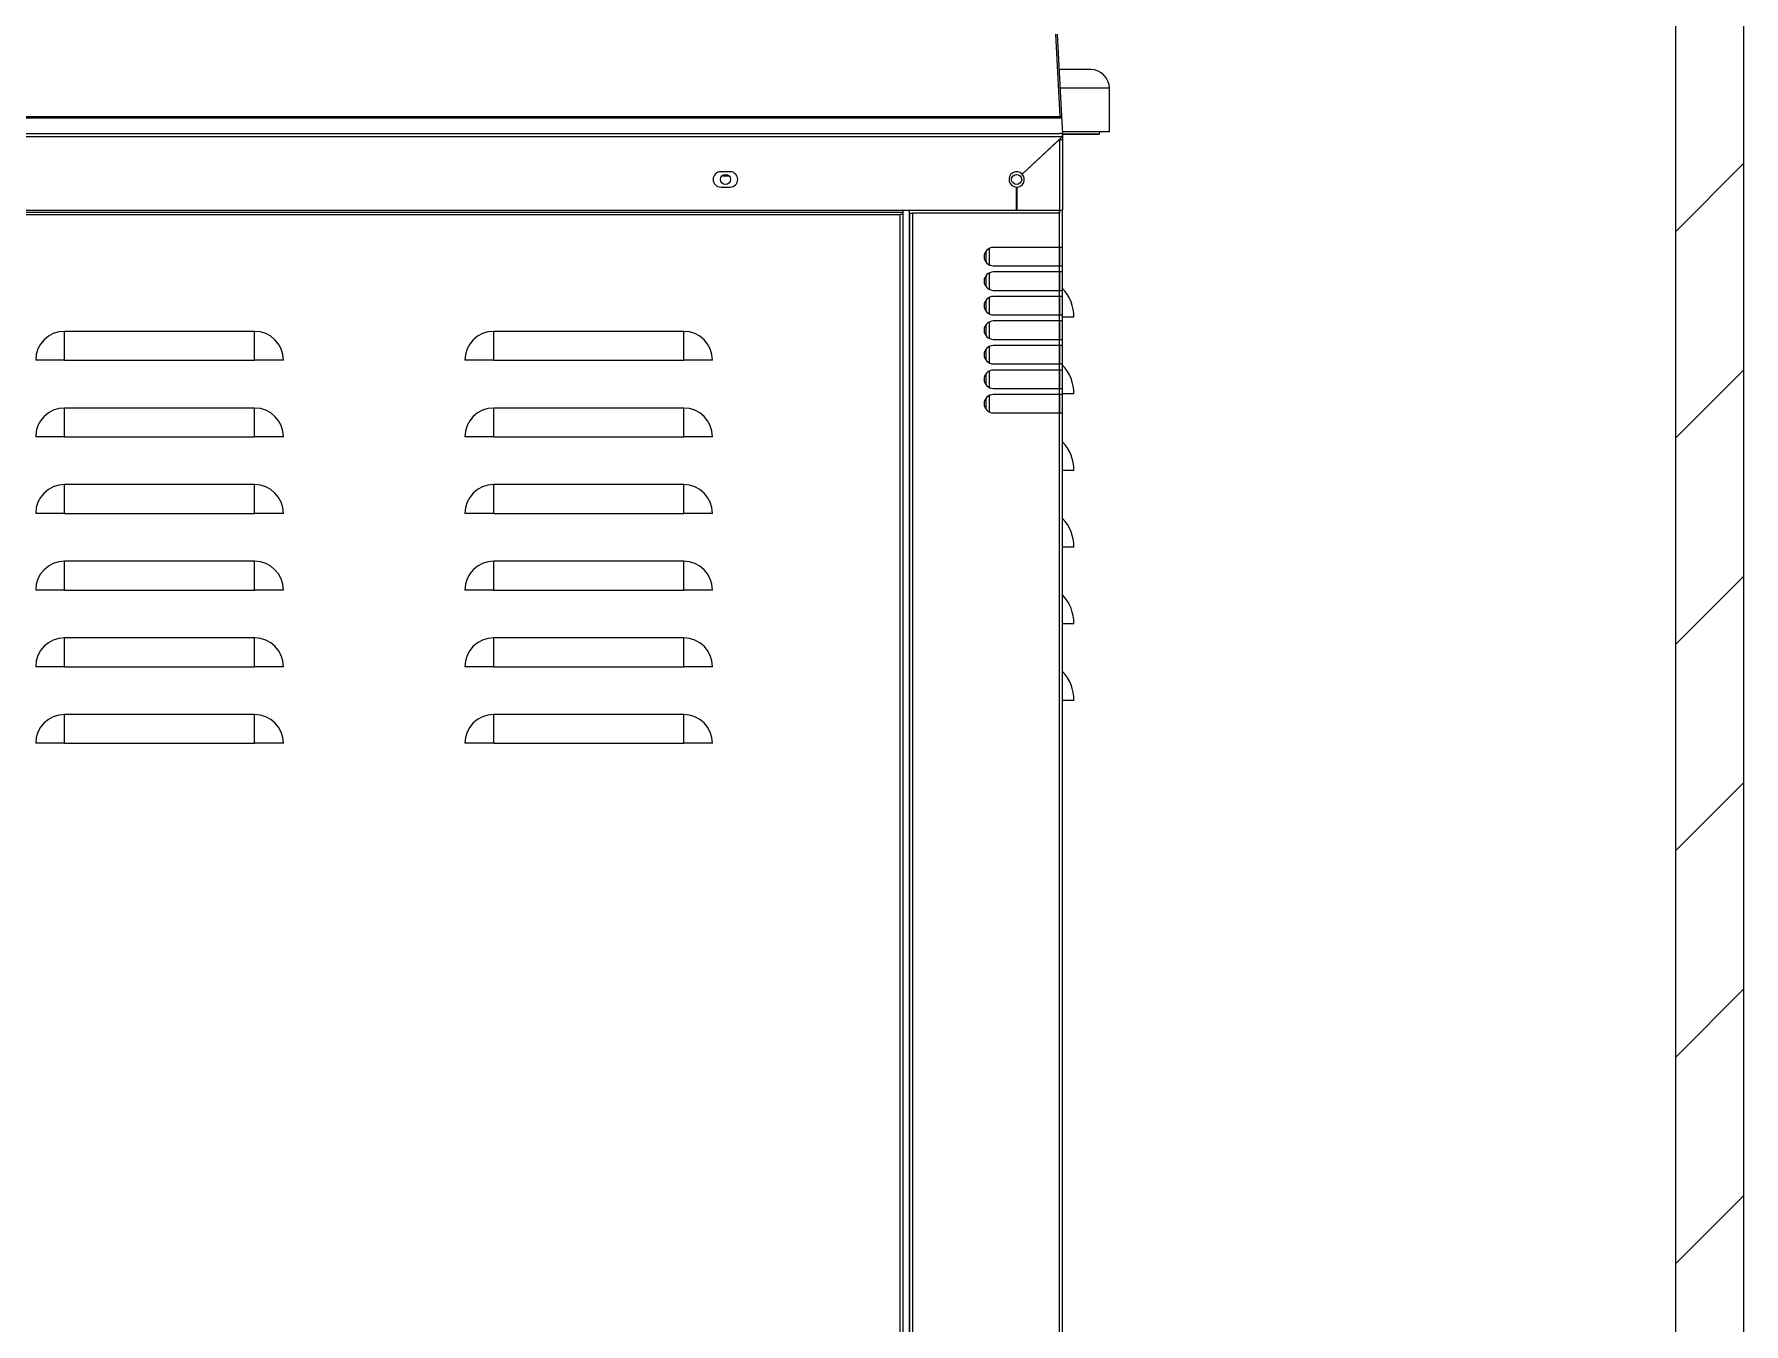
# Model space of a CAD drawing. Header units: millimetres. Extents: x 0 to 5860, y 0 to 4120.
# Drawn here: x 4159 to 4716, y 1724 to 2145 of the extents above; entities that cross this region are included whole.
import ezdxf

# ---------------------------------------------------------------- set-up
doc = ezdxf.new("R2010")
doc.units = ezdxf.units.MM
doc.layers.get('0').update_dxf_attribs({"lineweight": 15})
doc.layers.add('D', color=3, linetype='Continuous', lineweight=13)
doc.layers.add('S', color=4, linetype='Continuous', lineweight=15)

msp = doc.modelspace()

# ---------------------------------------------------------------- hatches: boundary and pattern name
at = {"layer": 'D'}
h = msp.add_hatch(dxfattribs=at)
h.set_pattern_fill('ANSI31', color=2, scale=15, style=0)
h.set_pattern_definition([(45, (335.77, 4254.87), (-33.67596, 33.67596), [])])
h.paths.add_polyline_path([(4044.229, 2523.815), (4044.229, 2501.595), (4694.225, 2501.595), (4694.225, 1239.646), (4044.229, 1239.646), (4044.229, 1217.424), (4716.447, 1217.424), (4716.447, 2523.815)])

# ---------------------------------------------------------------- linework, layer by layer
at = {"color": 7, "linetype": 'Continuous', "lineweight": 15}
for p, q in [((4493.39, 2117.679), (4491.983, 2144.525)), ((4492.482, 2144.525), (4493.889, 2117.68)), ((4503.398, 2132.971), (4493.087, 2132.971)), ((4509.498, 2112.641), (4509.498, 2126.871)), ((4115.652, 2117.673), (4493.384, 2117.673)), ((4493.384, 2117.146), (4115.652, 2117.146)), ((4493.384, 2117.673), (4493.39, 2117.679)), ((4493.384, 2117.146), (4493.384, 2117.673)), ((4493.889, 2117.679), (4494.179, 2112.146)), ((4044.24, 2111.136), (4494.218, 2111.136)), ((4045.239, 2112.146), (4493.219, 2112.146)), ((4481.056, 2098.852), (4494.218, 2111.136)), ((4493.219, 2110.19), (4481.063, 2098.845)), ((4492.026, 2109.09), (4492.026, 2109.077)), ((4492.029, 2109.079), (4492.029, 2109.093)), ((4493.029, 2110.013), (4493.029, 2110.026)), ((4494.229, 2112.146), (4493.219, 2112.146)), ((4493.219, 2110.19), (4493.219, 2087.146)), ((4493.229, 2110.213), (4493.229, 2110.199)), ((4493.229, 2110.199), (4494.229, 2110.199)), ((4509.498, 2112.641), (4494.153, 2112.641)), ((4494.229, 2111.146), (4494.229, 2112.146)), ((4494.229, 2111.955), (4506.164, 2111.955)), ((4494.229, 2111.136), (4494.229, 2110.199)), ((4494.229, 2110.199), (4494.229, 2087.146)), ((4506.263, 2112.04), (4506.355, 2112.641)), ((4385.729, 2099.646), (4382.729, 2099.646)), ((4382.729, 2094.646), (4385.729, 2094.646)), ((4479.229, 2087.146), (4479.229, 2094.646)), ((4479.239, 2094.646), (4479.239, 2087.146)), ((4059.229, 2087.146), (4479.229, 2087.146)), ((4096.229, 2087.143), (4442.229, 2087.143)), ((4096.229, 2086.442), (4442.229, 2086.442)), ((4442.229, 2087.143), (4442.229, 2087.146)), ((4442.229, 2086.442), (4442.229, 2087.143)), ((4442.229, 2085.728), (4442.229, 2086.442)), ((4444.229, 2086.136), (4444.229, 2087.146)), ((4444.229, 2086.136), (4444.229, 1316.146)), ((4444.229, 2086.136), (4445.239, 2086.136)), ((4445.239, 2086.136), (4445.239, 1317.156)), ((4493.219, 2086.136), (4445.239, 2086.136)), ((4479.229, 2087.146), (4479.239, 2087.146)), ((4479.239, 2087.146), (4493.219, 2087.146)), ((4493.219, 2086.136), (4493.219, 2087.146)), ((4493.219, 2087.146), (4494.229, 2087.146)), ((4493.219, 2074.946), (4493.219, 2086.136)), ((4494.229, 2086.136), (4494.229, 2087.146)), ((4494.229, 2074.946), (4494.229, 2086.136)), ((4097.239, 2085.728), (4441.219, 2085.728)), ((4441.219, 1317.156), (4441.219, 2085.728)), ((4442.229, 2085.728), (4441.219, 2085.728)), ((4442.229, 1317.149), (4442.229, 2085.728)), ((4493.219, 2074.946), (4471.619, 2074.946)), ((4494.229, 2074.946), (4493.219, 2074.946)), ((4493.229, 2068.946), (4493.229, 2074.946)), ((4494.229, 2068.946), (4494.229, 2074.946)), ((4469.229, 2073.759), (4469.229, 2070.134)), ((4469.229, 2065.759), (4469.229, 2062.134)), ((4471.619, 2068.946), (4493.219, 2068.946)), ((4493.219, 2066.946), (4471.619, 2066.946)), ((4493.219, 2066.946), (4493.219, 2068.946)), ((4493.219, 2068.946), (4494.229, 2068.946)), ((4494.229, 2066.946), (4493.219, 2066.946)), ((4493.229, 2060.946), (4493.229, 2066.946)), ((4494.229, 2066.946), (4494.229, 2068.946)), ((4494.229, 2060.946), (4494.229, 2066.946)), ((4471.619, 2060.946), (4493.219, 2060.946)), ((4493.219, 2058.946), (4471.619, 2058.946)), ((4493.219, 2058.946), (4493.219, 2060.946)), ((4493.219, 2060.946), (4494.229, 2060.946)), ((4494.229, 2058.946), (4493.219, 2058.946)), ((4493.229, 2052.946), (4493.229, 2058.946)), ((4494.229, 2058.946), (4494.229, 2060.946)), ((4494.229, 2052.946), (4494.229, 2058.946)), ((4469.229, 2057.759), (4469.229, 2054.134)), ((4471.619, 2052.946), (4493.219, 2052.946)), ((4493.219, 2050.946), (4493.219, 2052.946)), ((4493.219, 2052.946), (4494.229, 2052.946)), ((4494.229, 2050.946), (4494.229, 2052.946)), ((4168.631, 2038.146), (4168.631, 2047.549)), ((4230.631, 2047.549), (4168.631, 2047.549)), ((4230.631, 2038.146), (4230.631, 2047.549)), ((4308.631, 2038.146), (4308.631, 2047.549)), ((4370.631, 2047.549), (4308.631, 2047.549)), ((4370.631, 2038.146), (4370.631, 2047.549)), ((4469.229, 2049.759), (4469.229, 2046.134)), ((4493.219, 2050.946), (4471.619, 2050.946)), ((4494.229, 2050.946), (4493.219, 2050.946)), ((4493.229, 2044.946), (4493.229, 2050.946)), ((4497.929, 2052.146), (4494.229, 2052.146)), ((4494.229, 2044.946), (4494.229, 2050.946)), ((4469.229, 2041.759), (4469.229, 2038.134)), ((4471.619, 2044.946), (4493.219, 2044.946)), ((4493.219, 2042.946), (4471.619, 2042.946)), ((4493.219, 2042.946), (4493.219, 2044.946)), ((4493.219, 2044.946), (4494.229, 2044.946)), ((4494.229, 2042.946), (4493.219, 2042.946)), ((4493.229, 2036.946), (4493.229, 2042.946)), ((4494.229, 2042.946), (4494.229, 2044.946)), ((4494.229, 2036.946), (4494.229, 2042.946)), ((4168.631, 2038.146), (4159.229, 2038.146)), ((4168.631, 2038.146), (4230.631, 2038.146)), ((4240.033, 2038.146), (4230.631, 2038.146)), ((4308.631, 2038.146), (4299.229, 2038.146)), ((4308.631, 2038.146), (4370.631, 2038.146)), ((4380.033, 2038.146), (4370.631, 2038.146)), ((4471.619, 2036.946), (4493.219, 2036.946)), ((4493.219, 2034.946), (4493.219, 2036.946)), ((4493.219, 2036.946), (4494.229, 2036.946)), ((4494.229, 2034.946), (4494.229, 2036.946)), ((4469.229, 2033.759), (4469.229, 2030.134)), ((4493.219, 2034.946), (4471.619, 2034.946)), ((4494.229, 2034.946), (4493.219, 2034.946)), ((4493.229, 2028.946), (4493.229, 2034.946)), ((4494.229, 2028.946), (4494.229, 2034.946)), ((4469.229, 2025.759), (4469.229, 2022.134)), ((4471.619, 2028.946), (4493.219, 2028.946)), ((4493.219, 2026.946), (4471.619, 2026.946)), ((4493.219, 2026.946), (4493.219, 2028.946)), ((4493.219, 2028.946), (4494.229, 2028.946)), ((4494.229, 2026.946), (4493.219, 2026.946)), ((4493.229, 2020.946), (4493.229, 2026.946)), ((4494.229, 2026.946), (4494.229, 2028.946)), ((4497.929, 2027.146), (4494.229, 2027.146)), ((4494.229, 2020.946), (4494.229, 2026.946)), ((4168.631, 2013.146), (4168.631, 2022.549)), ((4230.631, 2022.549), (4168.631, 2022.549)), ((4230.631, 2013.146), (4230.631, 2022.549)), ((4308.631, 2013.146), (4308.631, 2022.549)), ((4370.631, 2022.549), (4308.631, 2022.549)), ((4370.631, 2013.146), (4370.631, 2022.549)), ((4471.619, 2020.946), (4493.219, 2020.946)), ((4493.219, 1317.156), (4493.219, 2020.946)), ((4493.219, 2020.946), (4494.229, 2020.946)), ((4494.229, 1317.156), (4494.229, 2020.946)), ((4168.631, 2013.146), (4159.229, 2013.146)), ((4168.631, 2013.146), (4230.631, 2013.146)), ((4240.033, 2013.146), (4230.631, 2013.146)), ((4308.631, 2013.146), (4299.229, 2013.146)), ((4308.631, 2013.146), (4370.631, 2013.146)), ((4380.033, 2013.146), (4370.631, 2013.146)), ((4168.631, 1988.146), (4168.631, 1997.549)), ((4230.631, 1997.549), (4168.631, 1997.549)), ((4230.631, 1988.146), (4230.631, 1997.549)), ((4308.631, 1988.146), (4308.631, 1997.549)), ((4370.631, 1997.549), (4308.631, 1997.549)), ((4370.631, 1988.146), (4370.631, 1997.549)), ((4497.929, 2002.146), (4494.229, 2002.146)), ((4168.631, 1988.146), (4159.229, 1988.146)), ((4168.631, 1988.146), (4230.631, 1988.146)), ((4240.033, 1988.146), (4230.631, 1988.146)), ((4308.631, 1988.146), (4299.229, 1988.146)), ((4308.631, 1988.146), (4370.631, 1988.146)), ((4380.033, 1988.146), (4370.631, 1988.146)), ((4497.929, 1977.146), (4494.229, 1977.146)), ((4168.631, 1963.146), (4168.631, 1972.549)), ((4230.631, 1972.549), (4168.631, 1972.549)), ((4230.631, 1963.146), (4230.631, 1972.549)), ((4308.631, 1963.146), (4308.631, 1972.549)), ((4370.631, 1972.549), (4308.631, 1972.549)), ((4370.631, 1963.146), (4370.631, 1972.549)), ((4168.631, 1963.146), (4159.229, 1963.146)), ((4168.631, 1963.146), (4230.631, 1963.146)), ((4240.033, 1963.146), (4230.631, 1963.146)), ((4308.631, 1963.146), (4299.229, 1963.146)), ((4308.631, 1963.146), (4370.631, 1963.146)), ((4380.033, 1963.146), (4370.631, 1963.146)), ((4497.929, 1952.146), (4494.229, 1952.146)), ((4168.631, 1938.146), (4168.631, 1947.549)), ((4230.631, 1947.549), (4168.631, 1947.549)), ((4230.631, 1938.146), (4230.631, 1947.549)), ((4308.631, 1938.146), (4308.631, 1947.549)), ((4370.631, 1947.549), (4308.631, 1947.549)), ((4370.631, 1938.146), (4370.631, 1947.549)), ((4168.631, 1938.146), (4159.229, 1938.146)), ((4168.631, 1938.146), (4230.631, 1938.146)), ((4240.033, 1938.146), (4230.631, 1938.146)), ((4308.631, 1938.146), (4299.229, 1938.146)), ((4308.631, 1938.146), (4370.631, 1938.146)), ((4380.033, 1938.146), (4370.631, 1938.146)), ((4497.929, 1927.146), (4494.229, 1927.146)), ((4168.631, 1913.146), (4168.631, 1922.549)), ((4230.631, 1922.549), (4168.631, 1922.549)), ((4230.631, 1913.146), (4230.631, 1922.549)), ((4308.631, 1913.146), (4308.631, 1922.549)), ((4370.631, 1922.549), (4308.631, 1922.549)), ((4370.631, 1913.146), (4370.631, 1922.549)), ((4168.631, 1913.146), (4159.229, 1913.146)), ((4168.631, 1913.146), (4230.631, 1913.146)), ((4240.033, 1913.146), (4230.631, 1913.146)), ((4308.631, 1913.146), (4299.229, 1913.146)), ((4308.631, 1913.146), (4370.631, 1913.146)), ((4380.033, 1913.146), (4370.631, 1913.146))]:
    msp.add_line(p, q, dxfattribs=at)
at = {"color": 8, "linetype": 'Continuous', "lineweight": 15}
for p, q in [((4509.498, 2126.871), (4493.407, 2126.871)), ((4494.218, 2111.136), (4494.229, 2111.136)), ((4494.229, 2112.04), (4506.263, 2112.04)), ((4385.541, 2098.146), (4382.916, 2098.146)), ((4444.219, 2087.146), (4444.219, 1316.146)), ((4479.239, 2087.156), (4479.229, 2087.156)), ((4493.219, 2074.946), (4493.219, 2068.946)), ((4470.239, 2074.61), (4470.239, 2069.283)), ((4470.239, 2066.61), (4470.239, 2061.283)), ((4493.219, 2066.946), (4493.219, 2060.946)), ((4470.239, 2058.61), (4470.239, 2053.283)), ((4493.219, 2058.946), (4493.219, 2052.946)), ((4470.239, 2050.61), (4470.239, 2045.283)), ((4493.219, 2050.946), (4493.219, 2044.946)), ((4470.239, 2042.61), (4470.239, 2037.283)), ((4493.219, 2042.946), (4493.219, 2036.946)), ((4470.239, 2034.61), (4470.239, 2029.283)), ((4493.219, 2034.946), (4493.219, 2028.946)), ((4470.239, 2026.61), (4470.239, 2021.283)), ((4493.219, 2026.946), (4493.219, 2020.946))]:
    msp.add_line(p, q, dxfattribs=at)
at = {"color": 7, "linetype": 'Continuous', "lineweight": 15}
for centre in [(4384.229, 2097.146), (4479.229, 2097.146)]:
    msp.add_circle(centre, 1.65, dxfattribs=at)
for centre, radius, start, end in [((4503.398, 2126.871), 6.1, 0, 90), ((4493.384, 2117.652), 0.506, 270, 3.12247), ((4493.219, 2111.136), 1.01, 0, 0.56729), ((4506.164, 2112.055), 0.1, 270, 351.31365), ((4382.729, 2097.146), 2.5, 90, 270), ((4385.729, 2097.146), 2.5, 270, 90), ((4479.229, 2097.146), 2.5, 43.02507, 270), ((4479.229, 2097.146), 2.5, 270.22918, 42.79588), ((4471.619, 2071.946), 3, 90, 270), ((4471.619, 2063.946), 3, 90, 270), ((4471.619, 2055.946), 3, 90, 270), ((4484.133, 2052.146), 13.796, 0, 42.96205), ((4168.631, 2038.146), 9.402, 90, 180), ((4230.631, 2038.146), 9.402, 360, 90), ((4308.631, 2038.146), 9.402, 90, 180), ((4370.631, 2038.146), 9.402, 360, 90), ((4471.619, 2047.946), 3, 90, 270), ((4471.619, 2039.946), 3, 90, 270), ((4484.133, 2027.146), 13.796, 0, 42.96205), ((4471.619, 2031.946), 3, 90, 270), ((4471.619, 2023.946), 3, 90, 270), ((4168.631, 2013.146), 9.402, 90, 180), ((4230.631, 2013.146), 9.402, 360, 90), ((4308.631, 2013.146), 9.402, 90, 180), ((4370.631, 2013.146), 9.402, 360, 90), ((4484.133, 2002.146), 13.796, 0, 42.96205), ((4168.631, 1988.146), 9.402, 90, 180), ((4230.631, 1988.146), 9.402, 360, 90), ((4308.631, 1988.146), 9.402, 90, 180), ((4370.631, 1988.146), 9.402, 360, 90), ((4484.133, 1977.146), 13.796, 0, 42.96205), ((4168.631, 1963.146), 9.402, 90, 180), ((4230.631, 1963.146), 9.402, 360, 90), ((4308.631, 1963.146), 9.402, 90, 180), ((4370.631, 1963.146), 9.402, 360, 90), ((4484.133, 1952.146), 13.796, 0, 42.96205), ((4168.631, 1938.146), 9.402, 90, 180), ((4230.631, 1938.146), 9.402, 360, 90), ((4308.631, 1938.146), 9.402, 90, 180), ((4370.631, 1938.146), 9.402, 360, 90), ((4484.133, 1927.146), 13.796, 0, 42.96205), ((4168.631, 1913.146), 9.402, 90, 180), ((4230.631, 1913.146), 9.402, 360, 90), ((4308.631, 1913.146), 9.402, 90, 180), ((4370.631, 1913.146), 9.402, 360, 90)]:
    msp.add_arc(centre, radius, start, end, dxfattribs=at)
for points, knots in [([(4493.889, 2117.68), (4493.881, 2117.683), (4493.866, 2117.689), (4493.75, 2117.691), (4493.585, 2117.688), (4493.455, 2117.682), (4493.39, 2117.679)], [0, 0, 0, 0, 0.2500072, 0.4999864, 0.7500012, 1, 1, 1, 1]), ([(4493.219, 2110.19), (4493.483, 2110.192), (4493.746, 2110.193), (4494.12, 2110.196), (4494.229, 2110.198), (4494.229, 2110.199)], [0, 0, 0, 0, 0.5, 0.5, 1, 1, 1, 1]), ([(4494.229, 2112.146), (4494.228, 2112.131), (4494.226, 2112.101), (4494.223, 2111.867), (4494.221, 2111.533), (4494.219, 2111.269), (4494.218, 2111.136)], [0, 0, 0, 0, 0.2499991, 0.4999897, 0.7499974, 1, 1, 1, 1]), ([(4493.216, 2087.146), (4493.216, 2087.131), (4493.217, 2087.101), (4493.217, 2086.867), (4493.218, 2086.533), (4493.219, 2086.269), (4493.219, 2086.136)], [0, 0, 0, 0, 0.2499988, 0.4999893, 0.7499966, 1, 1, 1, 1])]:
    msp.add_open_spline(points, degree=3, knots=knots, dxfattribs=at)
at = {"layer": 'S', "linetype": 'Continuous'}
for p, q in [((4716.447, 1217.424), (4716.447, 2523.804)), ((4694.225, 1239.646), (4694.225, 2501.584))]:
    msp.add_line(p, q, dxfattribs=at)

doc.saveas('drawing.dxf')
